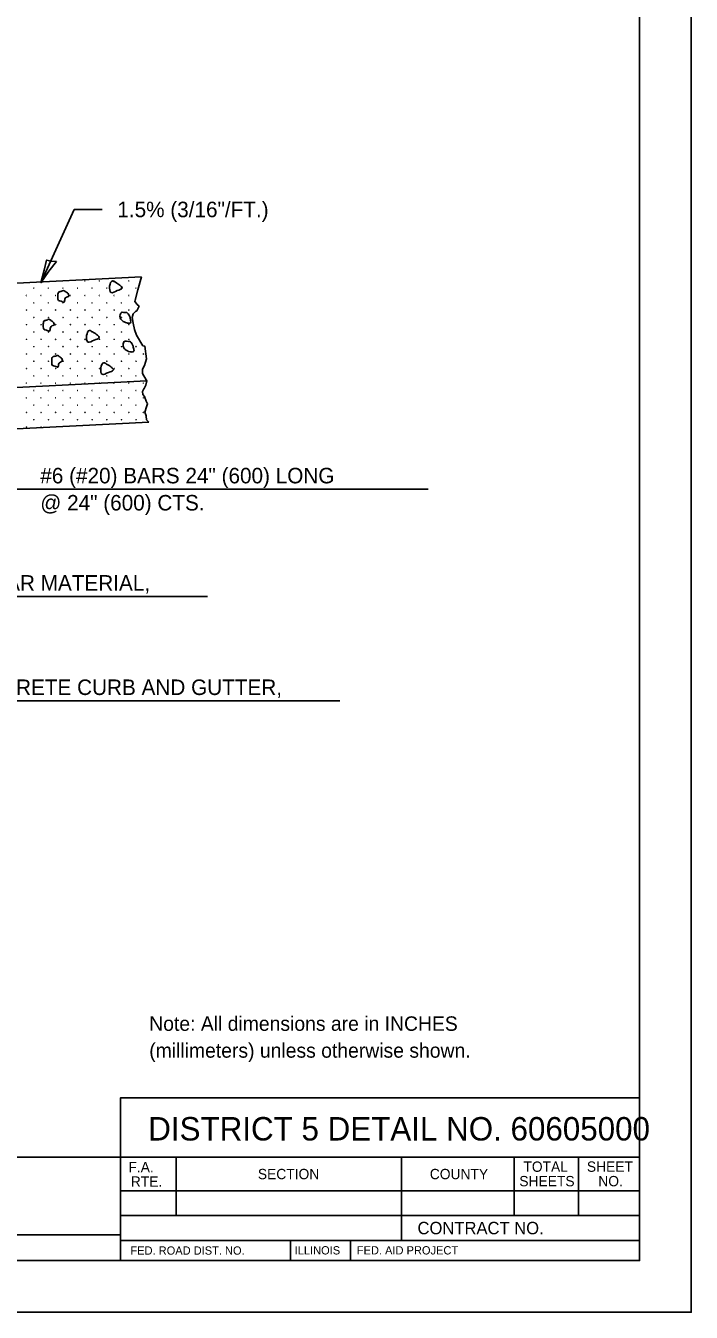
# Model space of a CAD drawing. Extents: x 99656 to 100336, y 99975 to 100415.
# Drawn here: x 100207.1 to 100336, y 99975.2 to 100224.2 of the extents above; entities that cross this region are included whole.
import ezdxf

# ---------------------------------------------------------------- set-up
doc = ezdxf.new("R2010")
doc.units = 0
for name, color, linetype in [('Design_PR_Roadway Notes', 7, 'Continuous'), ('Level 11', 7, 'Continuous'), ('Level 22', 7, 'Continuous'), ('Level 29', 7, 'Continuous'), ('Sheets_50 Reference Boundary', 7, 'Continuous'), ('Sheets_General Details', 7, 'Continuous'), ('Sheets_Printer Plotting Border', 7, 'Continuous')]:
    doc.layers.add(name, color=color, linetype=linetype)

msp = doc.modelspace()

# ---------------------------------------------------------------- linework, layer by layer
at = {"layer": 'Design_PR_Roadway Notes'}
for p, q in [((100210.06, 100174.45), (100216.48, 100188.61)), ((100216.48, 100188.61), (100221.9, 100188.61)), ((100201.67, 100134.49), (100285.03, 100134.49)), ((100157.24, 100113.73), (100242.29, 100113.73)), ((100154.74, 100093.55), (100267.89, 100093.55))]:
    msp.add_line(p, q, dxfattribs=at)
msp.add_lwpolyline([(100213.08, 100178.57), (100212.03, 100178.6), (100211.13, 100178.83), (100210.7, 100176.9), (100210.06, 100174.45), (100211.6, 100176.68)], close=True, dxfattribs=at)
at = {"layer": 'Level 11'}
for points in [[(100215.5, 100171.8), (100215.19, 100172.46), (100214.89, 100172.65), (100214.41, 100172.93), (100214.06, 100172.8), (100213.52, 100172.65), (100213.34, 100172.05), (100213.32, 100171.49), (100213.43, 100171.03), (100213.94, 100170.85), (100214.54, 100170.67), (100214.7, 100171.35), (100215.47, 100171.8)], [(100225.8, 100173.49), (100225.35, 100173.96), (100224.48, 100174.53), (100223.93, 100174.78), (100223.6, 100172.56), (100224.84, 100172.92), (100225.79, 100173.42), (100225.83, 100173.5)], [(100227.44, 100167), (100227.3, 100167.71), (100227.18, 100168.03), (100226.95, 100168.44), (100226.68, 100168.67), (100226.31, 100168.65), (100225.77, 100168.72), (100225.53, 100168.58), (100225.38, 100168.2), (100225.37, 100167.76), (100225.5, 100167.4), (100225.8, 100167.1), (100226.18, 100166.85), (100226.66, 100166.67), (100226.95, 100166.61), (100227.28, 100166.61), (100227.48, 100166.82), (100227.47, 100166.97)], [(100212.68, 100166.23), (100212.36, 100166.88), (100212.06, 100167.08), (100211.58, 100167.36), (100211.24, 100167.22), (100210.7, 100167.08), (100210.51, 100166.48), (100210.49, 100165.92), (100210.61, 100165.46), (100211.11, 100165.28), (100211.71, 100165.1), (100211.88, 100165.77), (100212.65, 100166.23)], [(100221.35, 100163.9), (100220.9, 100164.37), (100220.01, 100164.94), (100219.47, 100165.2), (100219.14, 100162.97), (100220.39, 100163.33), (100221.33, 100163.83), (100221.37, 100163.91)], [(100228.04, 100161.42), (100227.89, 100162.14), (100227.78, 100162.45), (100227.54, 100162.86), (100227.27, 100163.1), (100226.91, 100163.08), (100226.36, 100163.15), (100226.12, 100163.01), (100225.98, 100162.62), (100225.96, 100162.18), (100226.09, 100161.82), (100226.39, 100161.52), (100226.78, 100161.27), (100227.25, 100161.09), (100227.54, 100161.04), (100227.87, 100161.04), (100228.07, 100161.24), (100228.06, 100161.4)], [(100214.31, 100159.24), (100214, 100159.89), (100213.7, 100160.1), (100213.22, 100160.37), (100212.87, 100160.24), (100212.33, 100160.1), (100212.15, 100159.5), (100212.13, 100158.93), (100212.24, 100158.47), (100212.75, 100158.3), (100213.35, 100158.11), (100213.52, 100158.78), (100214.28, 100159.24)], [(100224.09, 100157.65), (100223.64, 100158.13), (100222.77, 100158.69), (100222.22, 100158.95), (100221.89, 100156.72), (100223.13, 100157.08), (100224.08, 100157.58), (100224.12, 100157.67)]]:
    msp.add_spline(points, degree=3, dxfattribs=at)
at = {"layer": 'Level 22'}
for centre in [(100208.67, 100173.39), (100211.5, 100173.39), (100214.33, 100173.39), (100217.16, 100173.39), (100218.57, 100174.8), (100219.98, 100173.39), (100221.4, 100174.8), (100222.81, 100173.39), (100224.23, 100174.8), (100225.64, 100173.39), (100227.06, 100174.8), (100228.47, 100173.39), (100207.26, 100171.97), (100208.67, 100170.56), (100210.08, 100171.97), (100211.5, 100170.56), (100212.91, 100171.97), (100214.33, 100170.56), (100215.74, 100171.97), (100217.16, 100170.56), (100218.57, 100171.97), (100219.98, 100170.56), (100221.4, 100171.97), (100222.81, 100170.56), (100224.23, 100171.97), (100225.64, 100170.56), (100227.06, 100171.97), (100207.26, 100169.15), (100210.08, 100169.15), (100212.91, 100169.15), (100215.74, 100169.15), (100218.57, 100169.15), (100221.4, 100169.15), (100224.23, 100169.15), (100227.06, 100169.15), (100207.26, 100166.32), (100208.67, 100167.73), (100210.08, 100166.32), (100211.5, 100167.73), (100212.91, 100166.32), (100214.33, 100167.73), (100215.74, 100166.32), (100217.16, 100167.73), (100218.57, 100166.32), (100219.98, 100167.73), (100221.4, 100166.32), (100222.81, 100167.73), (100224.23, 100166.32), (100225.64, 100167.73), (100227.06, 100166.32), (100207.26, 100163.49), (100208.67, 100164.9), (100210.08, 100163.49), (100211.5, 100164.9), (100212.91, 100163.49), (100214.33, 100164.9), (100215.74, 100163.49), (100217.16, 100164.9), (100218.57, 100163.49), (100219.98, 100164.9), (100221.4, 100163.49), (100222.81, 100164.9), (100224.23, 100163.49), (100225.64, 100164.9), (100227.06, 100163.49), (100207.26, 100160.66), (100208.67, 100162.07), (100210.08, 100160.66), (100211.5, 100162.07), (100212.91, 100160.66), (100214.33, 100162.07), (100215.74, 100160.66), (100217.16, 100162.07), (100218.57, 100160.66), (100219.98, 100162.07), (100221.4, 100160.66), (100222.81, 100162.07), (100224.23, 100160.66), (100225.64, 100162.07), (100227.06, 100160.66), (100228.47, 100162.07), (100229.88, 100160.66), (100208.67, 100159.25), (100211.5, 100159.25), (100214.33, 100159.25), (100217.16, 100159.25), (100219.98, 100159.25), (100222.81, 100159.25), (100225.64, 100159.25), (100228.47, 100159.25), (100207.26, 100157.83), (100208.67, 100156.42), (100210.08, 100157.83), (100211.5, 100156.42), (100212.91, 100157.83), (100214.33, 100156.42), (100215.74, 100157.83), (100217.16, 100156.42), (100218.57, 100157.83), (100219.98, 100156.42), (100221.4, 100157.83), (100222.81, 100156.42), (100224.23, 100157.83), (100225.64, 100156.42), (100227.06, 100157.83), (100228.47, 100156.42), (100207.26, 100155), (100208.67, 100153.59), (100210.08, 100155), (100211.5, 100153.59), (100212.91, 100155), (100214.33, 100153.59), (100215.74, 100155), (100217.16, 100153.59), (100218.57, 100155), (100219.98, 100153.59), (100221.4, 100155), (100222.81, 100153.59), (100224.23, 100155), (100225.64, 100153.59), (100227.06, 100155), (100228.47, 100153.59), (100229.88, 100155), (100207.26, 100152.18), (100208.67, 100150.76), (100210.08, 100152.18), (100211.5, 100150.76), (100212.91, 100152.18), (100214.33, 100150.76), (100215.74, 100152.18), (100217.16, 100150.76), (100218.57, 100152.18), (100219.98, 100150.76), (100221.4, 100152.18), (100222.81, 100150.76), (100224.23, 100152.18), (100225.64, 100150.76), (100227.06, 100152.18), (100228.47, 100150.76), (100229.88, 100152.18), (100207.26, 100149.35), (100210.08, 100149.35), (100212.91, 100149.35), (100215.74, 100149.35), (100218.57, 100149.35), (100221.4, 100149.35), (100224.23, 100149.35), (100227.06, 100149.35), (100229.88, 100149.35), (100207.26, 100146.52), (100208.67, 100147.93), (100210.08, 100146.52), (100211.5, 100147.93), (100214.33, 100147.93), (100217.16, 100147.93), (100219.98, 100147.93), (100222.81, 100147.93), (100225.64, 100147.93), (100228.47, 100147.93)]:
    msp.add_circle(centre, 0.02, dxfattribs=at)
at = {"layer": 'Level 29'}
for p, q in [((100191.94, 100173.65), (100229.51, 100175.57)), ((100191.31, 100153.45), (100230.53, 100155.47)), ((100230.94, 100147.48), (100191.94, 100145.48))]:
    msp.add_line(p, q, dxfattribs=at)
msp.add_lwpolyline([(100229.51, 100175.57), (100228.82, 100173.09), (100228.27, 100171.09), (100228.21, 100170.79), (100228.7, 100170.24), (100229.06, 100169.88), (100228.64, 100169.03), (100228.34, 100168.85), (100227.91, 100168.42), (100227.73, 100167.7), (100227.91, 100166.61), (100228.15, 100165.39), (100228.58, 100164.3), (100229.79, 100162.24), (100230.15, 100162.18), (100230.51, 100159.69), (100230.09, 100158.42), (100229.73, 100157.7), (100229.73, 100156.85), (100230.45, 100155.64), (100230.53, 100155.47), (100230.33, 100154.61), (100230.03, 100154), (100229.97, 100153.88), (100229.73, 100153.39), (100229.79, 100152.79), (100230.09, 100152.42), (100230.45, 100151.52), (100230.69, 100151.03), (100230.51, 100150.42), (100230.15, 100149.39), (100230.45, 100148.67), (100230.45, 100148.61), (100230.51, 100147.88), (100230.94, 100147.48)], dxfattribs=at)
at = {"layer": 'Sheets_50 Reference Boundary'}
msp.add_lwpolyline([(99695.96, 100405.23), (100325.96, 100405.23), (100325.96, 100005.23), (99695.96, 100005.23)], close=True, dxfattribs=at)
at = {"layer": 'Sheets_General Details'}
for p, q in [((100335.96, 99975.23), (100335.96, 100415.23)), ((99695.96, 100005.23), (100325.96, 100005.23)), ((100225.45, 100005.23), (100225.45, 99985.23)), ((100236.25, 100005.23), (100236.25, 99993.93)), ((100279.85, 100005.23), (100279.85, 99989.13)), ((100301.69, 100005.23), (100301.69, 99993.93)), ((100314.11, 100005.23), (100314.11, 99993.93)), ((100225.45, 99998.73), (100325.96, 99998.73)), ((100225.45, 99993.93), (100325.96, 99993.93)), ((100071.45, 99990.23), (100225.45, 99990.23)), ((100225.45, 99989.13), (100325.96, 99989.13)), ((100258.39, 99989.13), (100258.39, 99985.23)), ((100269.99, 99989.13), (100269.99, 99985.23)), ((100335.96, 99975.23), (99655.96, 99975.23))]:
    msp.add_line(p, q, dxfattribs=at)
for points in [[(99695.96, 100405.23), (100325.96, 100405.23), (100325.96, 99985.23), (99695.96, 99985.23)], [(100225.45, 100005.23), (100325.96, 100005.23), (100325.96, 100016.72), (100225.45, 100016.72)]]:
    msp.add_lwpolyline(points, close=True, dxfattribs=at)
at = {"layer": 'Sheets_Printer Plotting Border'}
msp.add_lwpolyline([(99655.96, 99975.23), (100335.96, 99975.23), (100335.96, 100415.23), (99655.96, 100415.23)], close=True, dxfattribs=at)

# ---------------------------------------------------------------- texts
at = {"layer": 'Design_PR_Roadway Notes'}
for s, p in [('1.5% (3/16"/FT.)', (100224.84, 100187.12)), ('#6 (#20) BARS 24" (600) LONG', (100209.93, 100135.62)), ('@ 24" (600) CTS.', (100209.93, 100130.37)), ('SUB-BASE GRANULAR MATERIAL,', (100165.2, 100114.86)), ('COMBINATION CONCRETE CURB AND GUTTER,', (100164.01, 100094.67))]:
    msp.add_text(s, height=3, dxfattribs=at).set_placement(p)
at = {"layer": 'Sheets_General Details'}
for s, height, p in [('Note: All dimensions are in INCHES', 2.8003, (100231.02, 100029.69)), ('(millimeters) unless otherwise shown.', 2.8003, (100231.02, 100024.49)), ('DISTRICT 5 DETAIL NO. 60605000   ', 4.5381, (100230.83, 100008.47)), ('F.A.', 2, (100226.99, 100002.33)), ('TOTAL', 2, (100303.46, 100002.41)), ('SHEET', 2, (100315.75, 100002.41)), ('RTE.', 2, (100227.45, 99999.53)), ('SECTION', 2, (100252.05, 100000.98)), ('COUNTY', 2, (100285.34, 100000.98)), ('SHEETS', 2, (100302.67, 99999.61)), ('NO.', 2, (100317.96, 99999.61)), ('CONTRACT NO.      ', 2.4, (100282.96, 99990.33)), ('FED. ROAD DIST. NO.  ', 1.6, (100227.38, 99986.38)), ('ILLINOIS', 1.6, (100259.18, 99986.42)), ('FED. AID PROJECT', 1.6, (100271.21, 99986.42))]:
    msp.add_text(s, height=height, dxfattribs=at).set_placement(p)

doc.saveas('drawing.dxf')
